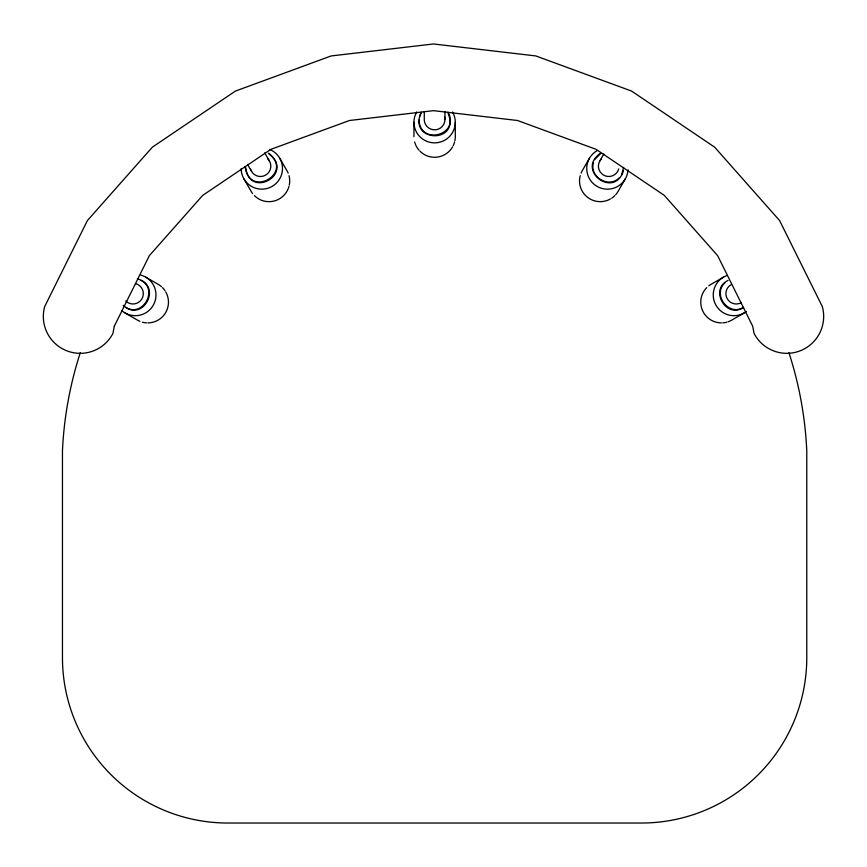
<?xml version="1.0" encoding="UTF-8"?>
<svg xmlns="http://www.w3.org/2000/svg" width="867" height="867" viewBox="0 0 867 867"><rect width="100%" height="100%" fill="white"/><g stroke="black" fill="none" stroke-linecap="round" stroke-linejoin="round"><path stroke-width="1.3" d="M593.505 162.552C588.942 177.096 609.198 188.8 619.515 177.572M623.601 167.396L621.531 175.145M623.525 170.626C614.28 199.703 575.309 169.878 600.733 153.145M421.145 112.244C407.674 142.784 460.68 144.03 448.076 113.154M419.595 116.893L421.145 113.154M589.473 158.217L582.266 170.701A20.678 20.602 30 0 0 581.074 173.118M599.791 161.024L603.833 154.023M625.291 178.895L618.084 191.379A20.678 20.602 30 0 1 615.722 194.663M724.845 282.891C711.98 294.693 728.854 316.737 743.593 307.362M594.599 159.604L600.278 153.936M728.052 280.431C709.423 289.069 725.43 318.633 742.813 307.818M723.522 277.126L711.038 284.333A20.678 20.602 60 0 0 708.794 285.828M744.189 312.933L731.705 320.14A20.678 20.602 60 0 1 728.031 321.809M137.441 278.881C163.018 285.796 142.752 323.293 123.212 305.347M125.628 307.362C142.513 317.94 158.78 289.751 141.18 280.431M145.71 277.126L158.195 284.333A20.678 20.602 -60 0 1 161.479 286.684M125.032 312.933L137.517 320.14A20.678 20.602 -60 0 0 139.934 321.332M268.499 153.145C294.661 172.815 249.132 199.107 245.177 166.616M268.954 153.936C295.116 173.606 249.588 199.887 245.632 167.396M279.759 158.217L286.966 170.701A20.678 20.602 -30 0 1 288.158 173.118M264.717 152.852L269.442 161.024M247.485 164.362L251.538 171.363M243.941 178.895L251.148 191.379A20.678 20.602 -30 0 0 252.644 193.612M448.076 112.244C460.355 135.057 419.856 145.829 419.064 119.993M455.294 122.258L455.294 136.683A20.678 20.602 0 0 1 454.893 140.703M444.955 111.453L444.955 119.538M424.277 111.453L424.277 119.538A10.339 10.296 0 0 0 435.96 129.747A10.339 10.296 0 0 0 444.598 116.872M413.938 122.258L413.938 136.683M618.724 168.881A10.339 10.296 30 0 1 603.595 175.112A10.339 10.296 30 0 1 601.427 158.889M614.801 195.639A20.678 20.602 30 0 1 611.668 198.207M610.531 198.911A20.678 20.602 30 0 1 580.218 175.665M628.001 169.932A20.678 20.602 30 0 1 596.507 186.047A20.678 20.602 30 0 1 597.027 150.685M80.295 352.706A372.55 372.55 0 0 0 62.457 450.873L62.457 657.63A165.402 165.402 0 0 0 227.858 823.032L641.374 823.032A165.402 165.402 0 0 0 806.776 657.63L806.776 450.873A372.55 372.55 0 0 0 788.937 352.706M454.59 142.004A20.678 20.602 0 0 1 453.159 145.797M452.52 146.978A20.678 20.602 0 0 1 419.996 151.237M419.075 150.262A20.678 20.602 0 0 1 414.643 142.004M452.52 111.962A20.678 20.602 0 0 1 434.616 142.86A20.678 20.602 0 0 1 416.713 111.962M135.696 283.682A10.339 10.296 -60 0 1 141.928 298.812A10.339 10.296 -60 0 1 125.715 300.979M162.465 287.606A20.678 20.602 -60 0 1 165.023 290.738M165.727 291.876A20.678 20.602 -60 0 1 147.823 322.892M146.48 322.849A20.678 20.602 -60 0 1 142.491 322.199M140.747 275.067A20.678 20.602 -60 0 1 153.535 304.74A20.678 20.602 -60 0 1 121.748 310.581M741.383 302.616A10.339 10.296 60 0 1 727.294 298.812A10.339 10.296 60 0 1 731.044 284.712M726.741 322.199A20.678 20.602 60 0 1 722.753 322.849M721.409 322.892A20.678 20.602 60 0 1 706.768 287.606M746.433 311.437A20.678 20.602 60 0 1 715.687 304.729A20.678 20.602 60 0 1 727.207 275.457M267.805 158.889A10.339 10.296 -30 0 1 265.638 175.112A10.339 10.296 -30 0 1 250.509 168.881M289.014 175.665A20.678 20.602 -30 0 1 289.307 185.029M289.004 186.34A20.678 20.602 -30 0 1 254.421 195.639M269.789 149.492A20.678 20.602 -30 0 1 281.797 173.855A20.678 20.602 -30 0 1 259.114 188.995A20.678 20.602 -30 0 1 241.189 168.588M114.303 326.23L112.938 333.427A36.869 36.869 0 0 1 44.694 306.539L87.404 220.554L152.364 147.162L235.39 91.089L331.161 55.943L433.5 43.968L535.839 55.943L631.609 91.089L714.636 147.162L779.596 220.554L822.306 306.539A36.869 36.869 0 0 1 754.062 333.427L752.697 326.23L717.627 255.635L664.306 195.389L596.138 149.352L517.523 120.502L433.5 110.662L349.477 120.502L270.862 149.352L202.694 195.389L149.373 255.635L114.303 326.23"/></g></svg>
